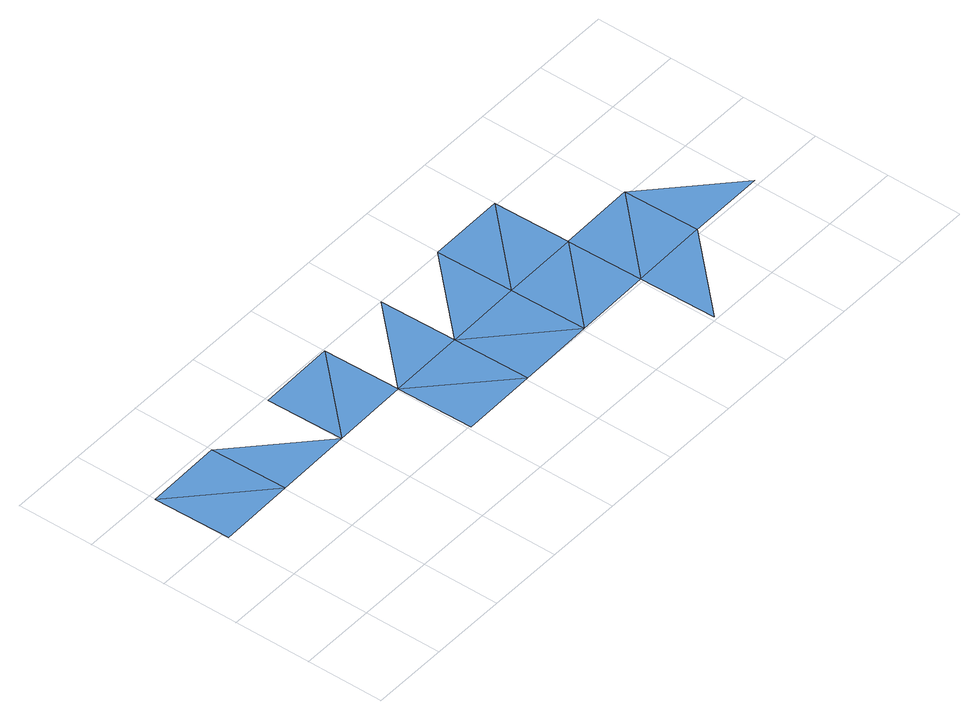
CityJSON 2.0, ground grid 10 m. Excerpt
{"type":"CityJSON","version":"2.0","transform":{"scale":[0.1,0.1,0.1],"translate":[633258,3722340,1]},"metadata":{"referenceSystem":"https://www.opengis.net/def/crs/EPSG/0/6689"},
"CityObjects":{
"waterbody1":{"type":"WaterBody","attributes":{"name":"福岡県津波浸水想定図","class":"1140","function":"2","WaterBodyTsunamiRiskAttribute.description":"1","WaterBodyTsunamiRiskAttribute.rank":"1"},"geometry":[{"type":"MultiSurface","lod":"1","boundaries":[[[0,1,2]],[[3,1,0]],[[3,0,4]],[[5,6,4]],[[4,7,5]],[[8,7,9]],[[10,7,8]],[[11,7,10]],[[12,10,8]],[[13,14,10]],[[13,10,12]],[[15,14,13]],[[13,16,15]],[[17,18,19]],[[20,16,19]],[[19,18,20]],[[18,21,20]]]}]},
"waterbody2":{"type":"WaterBody","attributes":{"name":"福岡県津波浸水想定図","class":"1140","function":"2","WaterBodyTsunamiRiskAttribute.description":"1","WaterBodyTsunamiRiskAttribute.rank":"2"},"geometry":[{"type":"MultiSurface","lod":"1","boundaries":[[[16,13,12]],[[16,12,19]]]}]}
},
"vertices":[
[102,194,7],[0,292,7],[2,192,7],[100,294,7],[202,196,7],[300,298,7],[200,296,7],[302,198,7],[404,100,7],[304,98,7],[402,200,7],[400,300,7],[504,102,7],[502,202,7],[500,302,7],[600,303,7],[602,203,7],[606,4,7],[704,106,7],[604,104,7],[702,205,7],[804,107,7]
]}
